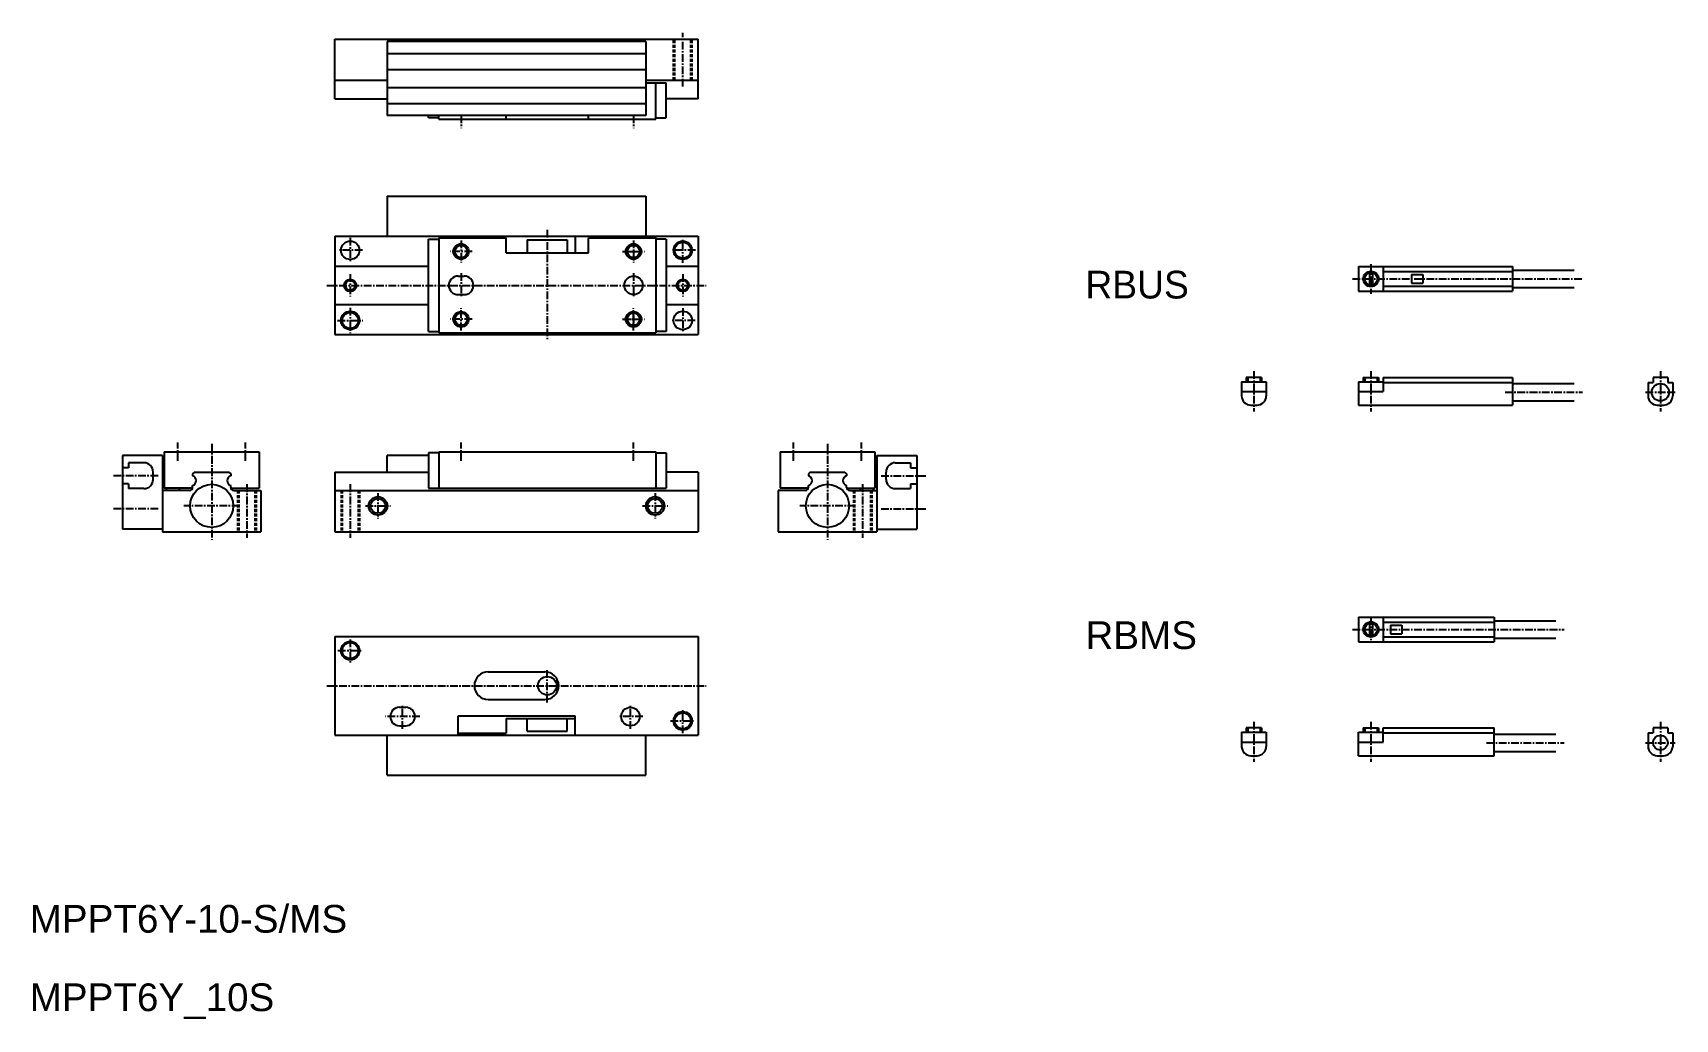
# Model space of a CAD drawing. Extents: x 54 to 321, y 88 to 248.
import ezdxf

# ---------------------------------------------------------------- set-up
doc = ezdxf.new("R2010")
doc.units = 0
doc.linetypes.add('CENTER', pattern=[2, 1.25, -0.25, 0.25, -0.25])
doc.linetypes.add('DASHED', pattern=[0.75, 0.5, -0.25])
doc.layers.get('0').update_dxf_attribs({"linetype": 'CONTINUOUS'})
doc.layers.add('CENTER', color=1, linetype='CENTER')

msp = doc.modelspace()

# ---------------------------------------------------------------- linework, layer by layer
at = {"color": 7, "linetype": 'CONTINUOUS'}
for p, q in [((102.95, 247.22), (161.95, 247.22)), ((102.95, 237.52), (102.95, 247.22)), ((153.45, 246.82), (111.45, 246.82)), ((111.45, 246.82), (111.45, 234.82)), ((122.95, 246.82), (122.95, 247.22)), ((141.95, 246.82), (141.95, 247.22)), ((153.45, 246.82), (153.45, 234.82)), ((161.95, 237.52), (161.95, 247.22)), ((153.45, 244.82), (111.45, 244.82)), ((102.95, 240.52), (111.45, 240.52)), ((153.45, 242.22), (111.45, 242.22)), ((153.45, 240.52), (161.95, 240.52)), ((153.45, 240.12), (156.75, 240.12)), ((155.05, 234.22), (155.05, 240.12)), ((156.75, 234.42), (156.75, 240.12)), ((102.95, 237.52), (111.45, 237.52)), ((153.45, 239.32), (111.45, 239.32)), ((161.95, 237.52), (156.75, 237.52)), ((153.45, 236.72), (111.45, 236.72)), ((153.45, 234.82), (111.45, 234.82)), ((118.15, 234.42), (118.15, 234.82)), ((119.85, 234.22), (119.85, 234.82)), ((130.75, 234.22), (130.75, 234.82)), ((144.15, 234.22), (144.15, 234.82)), ((119.85, 234.42), (118.15, 234.42)), ((119.85, 234.22), (155.05, 234.22)), ((155.05, 234.42), (156.75, 234.42)), ((111.45, 221.72), (153.45, 221.72)), ((111.45, 221.72), (111.45, 215.22)), ((153.45, 221.72), (153.45, 215.22)), ((102.95, 215.22), (102.95, 199.22)), ((102.95, 215.22), (161.95, 215.22)), ((118.15, 199.72), (118.15, 214.72)), ((118.15, 214.72), (119.85, 214.72)), ((119.85, 214.92), (119.85, 199.52)), ((119.85, 214.92), (130.75, 214.92)), ((122.95, 215.22), (122.95, 214.92)), ((130.75, 212.52), (130.75, 214.92)), ((134.2, 214.62), (140.7, 214.62)), ((134.2, 214.62), (134.2, 212.52)), ((140.7, 214.62), (140.7, 212.52)), ((141.95, 215.22), (141.95, 212.52)), ((144.15, 214.92), (155.05, 214.92)), ((144.15, 212.52), (144.15, 214.92)), ((155.05, 214.92), (155.05, 199.52)), ((156.75, 214.72), (155.05, 214.72)), ((156.75, 214.72), (156.75, 199.72)), ((161.95, 215.22), (161.95, 199.22)), ((130.75, 212.52), (144.15, 212.52)), ((102.95, 210.32), (118.15, 210.32)), ((122.95, 208.72), (123.95, 208.72)), ((156.75, 210.32), (161.95, 210.32)), ((269.19, 210.27), (294.19, 210.27)), ((269.19, 210.27), (269.19, 206.27)), ((270.94, 209.5), (270.94, 207.05)), ((271.44, 209.5), (271.44, 207.05)), ((273.19, 210.27), (273.19, 206.27)), ((273.19, 209.47), (294.19, 209.47)), ((277.79, 208.97), (279.59, 208.97)), ((277.79, 208.97), (277.79, 207.57)), ((279.59, 208.97), (279.59, 207.57)), ((294.19, 210.27), (294.19, 206.27)), ((294.19, 209.67), (304.19, 209.67)), ((122.95, 205.72), (123.95, 205.72)), ((269.19, 206.27), (294.19, 206.27)), ((273.19, 207.07), (294.19, 207.07)), ((277.79, 207.57), (279.59, 207.57)), ((294.19, 206.87), (304.19, 206.87)), ((102.95, 204.12), (118.15, 204.12)), ((156.75, 204.12), (161.95, 204.12)), ((102.95, 199.22), (161.95, 199.22)), ((118.15, 199.72), (119.85, 199.72)), ((119.85, 199.52), (155.05, 199.52)), ((156.75, 199.72), (155.05, 199.72)), ((253.44, 192.27), (250.94, 192.27)), ((250.94, 192.27), (250.94, 191.57)), ((251.18, 192.27), (251.18, 191.57)), ((253.19, 192.27), (253.19, 191.57)), ((253.44, 192.27), (253.44, 191.57)), ((269.94, 192.27), (272.44, 192.27)), ((269.94, 192.27), (269.94, 191.57)), ((270.18, 192.27), (270.18, 191.57)), ((272.19, 192.27), (272.19, 191.57)), ((272.44, 192.27), (272.44, 191.57)), ((273.19, 192.27), (294.19, 192.27)), ((273.19, 192.27), (273.19, 189.97)), ((294.19, 192.27), (294.19, 187.77)), ((319.39, 192.27), (316.99, 192.27)), ((316.99, 192.27), (316.99, 191.47)), ((319.39, 192.27), (319.39, 191.47)), ((250.19, 191.57), (254.19, 191.57)), ((250.19, 191.57), (250.19, 189.27)), ((250.19, 189.97), (254.19, 189.97)), ((254.19, 191.57), (254.19, 189.27)), ((269.19, 191.57), (269.19, 187.77)), ((269.19, 191.57), (273.19, 191.57)), ((269.19, 189.97), (273.19, 189.97)), ((273.19, 191.47), (294.19, 191.47)), ((294.19, 191.27), (304.19, 191.27)), ((316.19, 191.47), (316.99, 191.47)), ((316.19, 191.47), (316.19, 189.27)), ((319.39, 191.47), (320.19, 191.47)), ((320.19, 191.47), (320.19, 189.27)), ((251.69, 187.77), (252.69, 187.77)), ((269.19, 187.77), (294.19, 187.77)), ((294.19, 188.47), (304.19, 188.47)), ((317.69, 187.77), (318.69, 187.77)), ((68.45, 179.62), (68.45, 167.62)), ((74.95, 179.62), (68.45, 179.62)), ((74.95, 179.62), (74.95, 167.22)), ((75.25, 180.22), (90.65, 180.22)), ((75.25, 180.22), (75.25, 174.32)), ((90.65, 180.22), (90.65, 174.32)), ((118.15, 179.62), (111.45, 179.62)), ((111.45, 176.92), (111.45, 179.62)), ((119.85, 180.02), (118.15, 180.02)), ((118.15, 180.02), (118.15, 174.32)), ((119.85, 180.22), (155.05, 180.22)), ((119.85, 180.22), (119.85, 174.32)), ((155.05, 180.22), (155.05, 174.32)), ((155.05, 180.02), (156.75, 180.02)), ((156.75, 180.02), (156.75, 174.32)), ((175.25, 180.22), (190.65, 180.22)), ((175.25, 180.22), (175.25, 174.32)), ((190.65, 180.22), (190.65, 174.32)), ((190.95, 179.62), (197.45, 179.62)), ((190.95, 179.62), (190.95, 167.22)), ((197.45, 179.62), (197.45, 167.62)), ((69.45, 177.62), (68.45, 177.62)), ((71.95, 178.42), (69.45, 178.42)), ((69.45, 178.42), (69.45, 177.62)), ((73.45, 175.72), (73.45, 176.92)), ((80.15, 176.92), (79.85, 176.62)), ((79.85, 176.62), (79.85, 176.29)), ((80.15, 176.92), (85.75, 176.92)), ((85.75, 176.92), (86.05, 176.62)), ((86.05, 176.62), (86.05, 176.29)), ((102.95, 176.92), (118.15, 176.92)), ((102.95, 176.92), (102.95, 167.22)), ((161.95, 176.92), (156.75, 176.92)), ((161.95, 176.92), (161.95, 167.22)), ((180.15, 176.92), (179.85, 176.62)), ((179.85, 176.62), (179.85, 176.29)), ((180.15, 176.92), (185.75, 176.92)), ((185.75, 176.92), (186.05, 176.62)), ((186.05, 176.62), (186.05, 176.29)), ((192.45, 175.72), (192.45, 176.92)), ((193.95, 178.42), (196.45, 178.42)), ((196.45, 178.42), (196.45, 177.62)), ((196.45, 177.62), (197.45, 177.62)), ((69.45, 175.02), (68.45, 175.02)), ((69.45, 175.02), (69.45, 174.22)), ((71.95, 174.22), (69.45, 174.22)), ((79.35, 173.92), (74.95, 173.92)), ((79.84, 174.32), (75.25, 174.32)), ((75.55, 174.32), (75.55, 173.92)), ((77.65, 174.32), (77.65, 173.92)), ((79.85, 174.42), (79.85, 174.75)), ((86.05, 174.42), (86.05, 174.75)), ((86.06, 174.32), (90.65, 174.32)), ((86.55, 173.92), (90.95, 173.92)), ((90.95, 173.92), (90.95, 167.22)), ((102.95, 173.92), (161.95, 173.92)), ((118.15, 174.32), (156.75, 174.32)), ((174.95, 173.92), (174.95, 167.22)), ((179.35, 173.92), (174.95, 173.92)), ((179.84, 174.32), (175.25, 174.32)), ((179.85, 174.42), (179.85, 174.75)), ((186.05, 174.42), (186.05, 174.75)), ((186.06, 174.32), (190.65, 174.32)), ((186.55, 173.92), (190.95, 173.92)), ((188.25, 174.32), (188.25, 173.92)), ((190.35, 174.32), (190.35, 173.92)), ((193.95, 174.22), (196.45, 174.22)), ((196.45, 175.02), (197.45, 175.02)), ((196.45, 175.02), (196.45, 174.22)), ((74.95, 167.62), (68.45, 167.62)), ((74.95, 167.22), (90.95, 167.22)), ((102.95, 167.22), (161.95, 167.22)), ((174.95, 167.22), (190.95, 167.22)), ((190.95, 167.62), (197.45, 167.62)), ((269.19, 153.36), (291.19, 153.36)), ((269.19, 153.36), (269.19, 149.36)), ((270.94, 152.59), (270.94, 150.14)), ((271.44, 152.59), (271.44, 150.14)), ((273.19, 153.36), (273.19, 149.36)), ((273.19, 152.56), (291.19, 152.56)), ((274.39, 152.06), (276.19, 152.06)), ((274.39, 152.06), (274.39, 150.66)), ((276.19, 152.06), (276.19, 150.66)), ((291.19, 153.36), (291.19, 149.36)), ((291.19, 152.76), (301.19, 152.76)), ((102.95, 150.22), (161.95, 150.22)), ((102.95, 150.22), (102.95, 134.22)), ((161.95, 150.22), (161.95, 134.22)), ((269.19, 149.36), (291.19, 149.36)), ((273.19, 150.16), (291.19, 150.16)), ((274.39, 150.66), (276.19, 150.66)), ((291.19, 149.96), (301.19, 149.96)), ((127.85, 144.47), (137.05, 144.47)), ((113.45, 138.72), (114.45, 138.72)), ((127.85, 139.97), (137.05, 139.97)), ((122.95, 137.32), (141.95, 137.32)), ((122.95, 134.22), (122.95, 137.32)), ((130.75, 136.92), (141.95, 136.92)), ((130.75, 136.92), (130.75, 134.52)), ((134.2, 134.82), (134.2, 136.92)), ((140.7, 134.82), (140.7, 136.92)), ((141.95, 134.22), (141.95, 137.32)), ((102.95, 134.22), (161.95, 134.22)), ((111.45, 127.72), (111.45, 134.22)), ((113.45, 135.72), (114.45, 135.72)), ((122.95, 134.52), (130.75, 134.52)), ((134.2, 134.82), (140.7, 134.82)), ((153.45, 127.72), (153.45, 134.22)), ((250.19, 134.66), (254.19, 134.66)), ((250.19, 134.66), (250.19, 132.36)), ((250.94, 135.36), (250.94, 134.66)), ((253.44, 135.36), (250.94, 135.36)), ((251.18, 135.36), (251.18, 134.66)), ((253.19, 135.36), (253.19, 134.66)), ((253.44, 135.36), (253.44, 134.66)), ((254.19, 134.66), (254.19, 132.36)), ((269.19, 134.66), (273.19, 134.66)), ((269.19, 130.86), (269.19, 134.66)), ((269.94, 135.36), (269.94, 134.66)), ((269.94, 135.36), (272.44, 135.36)), ((270.18, 135.36), (270.18, 134.66)), ((272.19, 135.36), (272.19, 134.66)), ((272.44, 135.36), (272.44, 134.66)), ((273.19, 133.06), (273.19, 135.36)), ((273.19, 135.36), (291.19, 135.36)), ((273.19, 134.56), (291.19, 134.56)), ((291.19, 130.86), (291.19, 135.36)), ((291.19, 134.36), (301.19, 134.36)), ((316.19, 134.56), (316.99, 134.56)), ((316.19, 134.56), (316.19, 132.36)), ((316.99, 135.36), (316.99, 134.56)), ((319.39, 135.36), (316.99, 135.36)), ((319.39, 135.36), (319.39, 134.56)), ((319.39, 134.56), (320.19, 134.56)), ((320.19, 134.56), (320.19, 132.36)), ((250.19, 133.06), (254.19, 133.06)), ((251.69, 130.86), (252.69, 130.86)), ((269.19, 133.06), (273.19, 133.06)), ((269.19, 130.86), (291.19, 130.86)), ((291.19, 131.56), (301.19, 131.56)), ((317.69, 130.86), (318.69, 130.86)), ((111.45, 127.72), (153.45, 127.72))]:
    msp.add_line(p, q, dxfattribs=at)
at = {"color": 3, "linetype": 'DASHED'}
for p, q in [((157.95, 240.52), (157.95, 247.22)), ((158.15, 240.52), (158.15, 247.22)), ((160.75, 240.52), (160.75, 247.22)), ((160.95, 240.52), (160.95, 247.22)), ((87.15, 173.92), (87.15, 167.22)), ((87.35, 173.92), (87.35, 167.22)), ((89.95, 173.92), (89.95, 167.22)), ((90.15, 173.92), (90.15, 167.22)), ((103.95, 173.92), (103.95, 167.22)), ((104.15, 173.92), (104.15, 167.22)), ((106.75, 173.92), (106.75, 167.22)), ((106.95, 173.92), (106.95, 167.22)), ((187.15, 173.92), (187.15, 167.22)), ((187.35, 173.92), (187.35, 167.22)), ((189.95, 173.92), (189.95, 167.22)), ((190.15, 173.92), (190.15, 167.22))]:
    msp.add_line(p, q, dxfattribs=at)
at = {"color": 7, "linetype": 'CONTINUOUS'}
for centre, radius in [((105.45, 212.92), 1.5), ((123.45, 212.72), 1), ((151.45, 212.72), 1), ((159.45, 212.92), 1.3), ((105.45, 207.22), 0.8), ((151.45, 207.22), 1.5), ((159.45, 207.22), 0.8), ((271.19, 208.27), 1.25), ((271.19, 208.27), 1.01), ((105.45, 201.52), 1.3), ((123.45, 201.72), 1), ((151.45, 201.72), 1), ((159.45, 201.52), 1.5), ((318.19, 189.87), 1.4), ((82.95, 171.42), 3.5), ((182.95, 171.42), 3.5), ((109.95, 171.42), 1.2), ((154.95, 171.42), 1.2), ((271.19, 151.36), 1.25), ((271.19, 151.36), 1.01), ((105.45, 147.92), 1.3), ((137.45, 142.22), 1.5), ((150.95, 137.22), 1.5), ((159.45, 136.52), 1.3), ((318.19, 132.96), 1.2)]:
    msp.add_circle(centre, radius, dxfattribs=at)
at = {"color": 3, "linetype": 'CONTINUOUS'}
for centre, radius in [((123.45, 212.72), 1.25), ((151.45, 212.72), 1.25), ((159.45, 212.92), 1.5), ((105.45, 207.22), 1), ((159.45, 207.22), 1), ((105.45, 201.52), 1.5), ((123.45, 201.72), 1.25), ((151.45, 201.72), 1.25), ((109.95, 171.42), 1.5), ((154.95, 171.42), 1.5), ((105.45, 147.92), 1.5), ((159.45, 136.52), 1.5)]:
    msp.add_circle(centre, radius, dxfattribs=at)
at = {"color": 7, "linetype": 'CONTINUOUS'}
for centre, radius, start, end in [((122.95, 207.22), 1.5, 90, 270), ((123.95, 207.22), 1.5, 270, 90), ((251.69, 189.27), 1.5, 180, 270), ((252.69, 189.27), 1.5, 270, 0), ((317.69, 189.27), 1.5, 180, 270), ((318.69, 189.27), 1.5, 270, 0), ((71.95, 176.92), 1.5, 0, 90), ((79.65, 175.52), 0.794, 284.5881, 75.4119), ((86.25, 175.52), 0.794, 104.5881, 255.4119), ((179.65, 175.52), 0.794, 284.5881, 75.4119), ((186.25, 175.52), 0.794, 104.5881, 255.4119), ((193.95, 176.92), 1.5, 90, 180), ((71.95, 175.72), 1.5, 270, 0), ((79.35, 174.42), 0.5, 270, 2.3164), ((86.55, 174.42), 0.5, 177.6836, 270), ((179.35, 174.42), 0.5, 270, 2.3164), ((186.55, 174.42), 0.5, 177.6836, 270), ((193.95, 175.72), 1.5, 180, 270), ((127.85, 142.22), 2.25, 90, 270), ((137.05, 142.22), 2.25, 270, 90), ((113.45, 137.22), 1.5, 90, 270), ((114.45, 137.22), 1.5, 270, 90), ((251.69, 132.36), 1.5, 180, 270), ((252.69, 132.36), 1.5, 270, 0), ((317.69, 132.36), 1.5, 180, 270), ((318.69, 132.36), 1.5, 270, 0)]:
    msp.add_arc(centre, radius, start, end, dxfattribs=at)
at = {"layer": 'CENTER', "color": 1, "linetype": 'CENTER'}
for p, q in [((159.45, 239.52), (159.45, 248.22)), ((123.45, 234.82), (123.45, 232.72)), ((151.45, 234.82), (151.45, 232.72)), ((137.45, 216.22), (137.45, 198.22)), ((105.45, 214.92), (105.45, 210.92)), ((123.45, 214.52), (123.45, 210.92)), ((151.45, 214.52), (151.45, 210.92)), ((159.45, 210.87), (159.45, 214.77)), ((107.45, 212.92), (103.45, 212.92)), ((125.25, 212.72), (121.65, 212.72)), ((149.65, 212.72), (153.25, 212.72)), ((150.83, 212.72), (152.08, 212.72)), ((161.5, 212.92), (157.5, 212.92)), ((105.45, 209.02), (105.45, 205.42)), ((123.45, 209.22), (123.45, 205.22)), ((151.45, 209.22), (151.45, 205.22)), ((159.45, 209.02), (159.45, 205.42)), ((268.19, 208.27), (305.55, 208.27)), ((271.19, 210.67), (271.19, 205.87)), ((101.65, 207.22), (163.25, 207.22)), ((105.45, 203.57), (105.45, 199.47)), ((105.45, 203.57), (105.45, 199.47)), ((123.45, 199.92), (123.45, 203.52)), ((151.45, 199.92), (151.45, 203.52)), ((159.45, 203.52), (159.45, 199.52)), ((103.4, 201.52), (107.5, 201.52)), ((125.25, 201.72), (121.65, 201.72)), ((149.65, 201.72), (153.25, 201.72)), ((149.83, 201.72), (152.08, 201.72)), ((151.45, 202.35), (151.45, 201.1)), ((161.45, 201.52), (157.45, 201.52)), ((252.19, 193.27), (252.19, 186.77)), ((271.19, 193.27), (271.19, 186.77)), ((318.19, 193.27), (318.19, 186.77)), ((292.96, 189.87), (305.55, 189.87)), ((315.79, 189.87), (320.59, 189.87)), ((77.45, 178.72), (77.45, 181.72)), ((82.95, 181.52), (82.95, 165.92)), ((88.45, 178.72), (88.45, 181.72)), ((123.45, 178.72), (123.45, 181.72)), ((151.45, 178.72), (151.45, 181.72)), ((177.45, 178.72), (177.45, 181.72)), ((182.95, 181.52), (182.95, 165.92)), ((188.45, 178.72), (188.45, 181.72)), ((74.24, 176.32), (67, 176.32)), ((191.67, 176.32), (198.9, 176.32)), ((88.65, 174.92), (88.65, 166.22)), ((105.45, 174.92), (105.45, 166.22)), ((109.95, 173.47), (109.95, 169.37)), ((154.95, 173.47), (154.95, 169.37)), ((188.65, 174.92), (188.65, 166.22)), ((74.26, 170.92), (66.9, 170.92)), ((87.45, 171.42), (78.45, 171.42)), ((107.9, 171.42), (112, 171.42)), ((152.9, 171.42), (157, 171.42)), ((187.45, 171.42), (178.45, 171.42)), ((191.64, 170.92), (199, 170.92)), ((271.19, 153.36), (271.19, 149.36)), ((105.45, 149.72), (105.45, 145.92)), ((268.21, 151.36), (302.55, 151.36)), ((103.45, 147.92), (107.45, 147.92)), ((137.45, 139.49), (137.45, 144.82)), ((101.65, 142.22), (163.25, 142.22)), ((113.95, 135.22), (113.95, 139.22)), ((150.95, 135.22), (150.95, 139.22)), ((116.75, 137.22), (111.15, 137.22)), ((152.95, 137.22), (148.95, 137.22)), ((157.45, 136.52), (161.45, 136.52)), ((159.45, 134.52), (159.45, 138.52)), ((252.19, 136.36), (252.19, 129.86)), ((271.19, 136.36), (271.19, 129.86)), ((318.19, 136.36), (318.19, 129.86)), ((289.96, 132.96), (302.55, 132.96)), ((315.79, 132.96), (320.59, 132.96))]:
    msp.add_line(p, q, dxfattribs=at)

# ---------------------------------------------------------------- texts
at = {"color": 7, "linetype": 'CONTINUOUS'}
for s, width, p in [('RBUS', 1.003759, (224.83, 205.09)), ('RBMS', 1.041591, (224.83, 148.18)), ('MPPT6Y-10-S/MS', 1.041591, (53.4, 102.13)), ('MPPT6Y_10S', 1.041591, (53.4, 89.39))]:
    msp.add_text(s, height=4.5, dxfattribs=dict(at, width=width)).set_placement(p)

doc.saveas('drawing.dxf')
